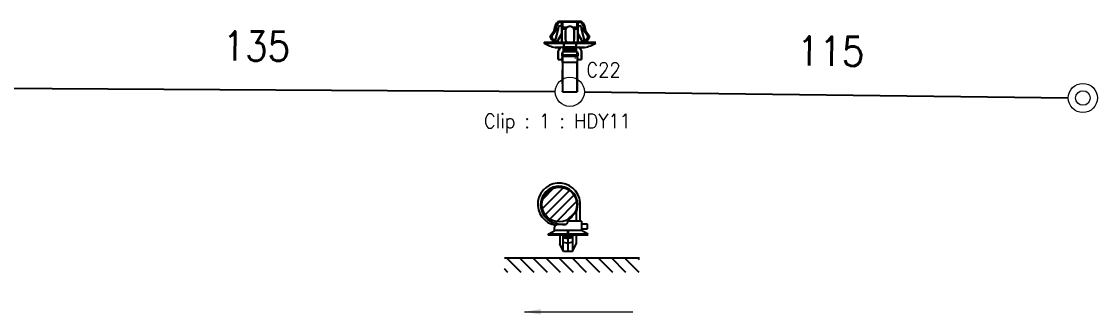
# Model space of a CAD drawing. Header units: inches. Extents: x 47316 to 59086, y 3141 to 11743.
# Drawn here: x 51351 to 51535.3, y 4465.8 to 4515.9 of the extents above; entities that cross this region are included whole.
import ezdxf

# ---------------------------------------------------------------- set-up
doc = ezdxf.new("R2010")
doc.units = ezdxf.units.IN
doc.header["$MEASUREMENT"] = 0
doc.layers.add('_BLACK_HOLE', color=7, linetype='Continuous')
doc.styles.get("Standard").update_dxf_attribs({"font": ''})
doc.styles.get('Standard').set_extended_font_data('SimSun')
doc.linetypes.add('_VH_OTCON', pattern='A,0.0001,[7,VeSys.shx,S=0.1,R=0,X=0,Y=0],-0.4,[7,VeSys.shx,S=0.1,R=0,X=0,Y=0],-0.4,["X",Standard,S=1,R=0,X=-0.5,Y=-0.5],-0.0001,[7,VeSys.shx,S=0.1,R=0,X=0,Y=0],-0.4', length=1.2002)

msp = doc.modelspace()

# ---------------------------------------------------------------- linework, layer by layer
at = {"layer": '_BLACK_HOLE', "ltscale": 0.05076}
for p, q in [((51442.26, 4514.38), (51442.41, 4515.23)), ((51447.46, 4515.23), (51447.61, 4514.38))]:
    msp.add_line(p, q, dxfattribs=at)
at = {"layer": '_BLACK_HOLE', "ltscale": 0.050769}
msp.add_line((51442.51, 4515.23), (51442.36, 4514.38), dxfattribs=at)
at = {"layer": '_BLACK_HOLE', "ltscale": 0.050773}
for p, q in [((51442.51, 4515.23), (51442.37, 4514.38)), ((51447.5, 4514.38), (51447.35, 4515.23)), ((51447.35, 4515.23), (51447.5, 4514.38))]:
    msp.add_line(p, q, dxfattribs=at)
at = {"layer": '_BLACK_HOLE', "ltscale": 0.034946}
for p, q in [((51442.41, 4515.23), (51442.71, 4515.73)), ((51447.16, 4515.73), (51447.46, 4515.23))]:
    msp.add_line(p, q, dxfattribs=at)
at = {"layer": '_BLACK_HOLE', "ltscale": 0.006219}
msp.add_line((51442.51, 4515.23), (51442.41, 4515.23), dxfattribs=at)
at = {"layer": '_BLACK_HOLE', "ltscale": 0.006223}
for p, q in [((51442.41, 4515.23), (51442.51, 4515.23)), ((51447.46, 4515.23), (51447.35, 4515.23)), ((51447.46, 4515.23), (51447.35, 4515.23))]:
    msp.add_line(p, q, dxfattribs=at)
at = {"layer": '_BLACK_HOLE', "ltscale": 0.051095}
for p, q in [((51442.48, 4514.34), (51442.63, 4515.18)), ((51442.63, 4515.18), (51442.48, 4514.34)), ((51447.39, 4514.34), (51447.24, 4515.18)), ((51447.24, 4515.18), (51447.39, 4514.34))]:
    msp.add_line(p, q, dxfattribs=at)
at = {"layer": '_BLACK_HOLE', "ltscale": 0.034163}
for p, q in [((51442.8, 4515.72), (51442.51, 4515.23)), ((51447.35, 4515.23), (51447.06, 4515.72))]:
    msp.add_line(p, q, dxfattribs=at)
at = {"layer": '_BLACK_HOLE', "ltscale": 0.034208}
for p, q in [((51442.8, 4515.72), (51442.51, 4515.23)), ((51447.06, 4515.72), (51447.35, 4515.23))]:
    msp.add_line(p, q, dxfattribs=at)
at = {"layer": '_BLACK_HOLE', "ltscale": 0.00266}
for p, q in [((51442.51, 4515.23), (51442.56, 4515.21)), ((51447.31, 4515.21), (51447.35, 4515.23))]:
    msp.add_line(p, q, dxfattribs=at)
at = {"layer": '_BLACK_HOLE', "ltscale": 0.002806}
for p, q in [((51442.56, 4515.21), (51442.51, 4515.23)), ((51447.35, 4515.23), (51447.31, 4515.21))]:
    msp.add_line(p, q, dxfattribs=at)
at = {"layer": '_BLACK_HOLE', "ltscale": 0.000128}
for p, q in [((51442.51, 4515.23), (51442.51, 4515.23)), ((51442.51, 4515.23), (51442.51, 4515.23)), ((51447.35, 4515.23), (51447.35, 4515.23))]:
    msp.add_line(p, q, dxfattribs=at)
at = {"layer": '_BLACK_HOLE', "ltscale": 0.004276}
for p, q in [((51442.56, 4515.21), (51442.63, 4515.18)), ((51442.63, 4515.18), (51442.56, 4515.21)), ((51447.31, 4515.21), (51447.24, 4515.18)), ((51447.24, 4515.18), (51447.31, 4515.21))]:
    msp.add_line(p, q, dxfattribs=at)
at = {"layer": '_BLACK_HOLE', "ltscale": 0.0329}
for p, q in [((51442.63, 4515.18), (51442.91, 4515.66)), ((51442.91, 4515.66), (51442.63, 4515.18)), ((51447.24, 4515.18), (51446.96, 4515.66)), ((51446.96, 4515.66), (51447.24, 4515.18))]:
    msp.add_line(p, q, dxfattribs=at)
at = {"layer": '_BLACK_HOLE', "ltscale": 0.00587}
msp.add_line((51442.71, 4515.73), (51442.8, 4515.72), dxfattribs=at)
at = {"layer": '_BLACK_HOLE', "ltscale": 0.005865}
for p, q in [((51442.8, 4515.72), (51442.71, 4515.73)), ((51447.16, 4515.73), (51447.06, 4515.72))]:
    msp.add_line(p, q, dxfattribs=at)
at = {"layer": '_BLACK_HOLE'}
for p, q in [((51442.8, 4515.72), (51442.88, 4515.81)), ((51442.8, 4515.72), (51442.86, 4515.8)), ((51442.86, 4515.8), (51442.93, 4515.86)), ((51442.88, 4515.81), (51442.97, 4515.88)), ((51442.93, 4515.86), (51443.03, 4515.91)), ((51442.97, 4515.88), (51443.08, 4515.93)), ((51443.03, 4515.91), (51443.19, 4515.94)), ((51443.08, 4515.93), (51443.19, 4515.94)), ((51444.42, 4514.9), (51444.57, 4515.01)), ((51444.57, 4515.01), (51444.66, 4515.05)), ((51445.21, 4515.05), (51445.29, 4515.01)), ((51445.29, 4515.01), (51445.44, 4514.9)), ((51446.67, 4515.94), (51446.79, 4515.93)), ((51446.67, 4515.94), (51446.79, 4515.93)), ((51446.79, 4515.93), (51446.9, 4515.88)), ((51446.79, 4515.93), (51446.9, 4515.88)), ((51446.9, 4515.88), (51446.99, 4515.81)), ((51446.9, 4515.88), (51446.97, 4515.83)), ((51446.97, 4515.83), (51447.06, 4515.72)), ((51446.99, 4515.81), (51447.06, 4515.72))]:
    msp.add_line(p, q, dxfattribs=at)
at = {"layer": '_BLACK_HOLE', "ltscale": 0.007092}
for p, q in [((51442.8, 4515.72), (51442.91, 4515.66)), ((51442.91, 4515.66), (51442.8, 4515.72)), ((51446.96, 4515.66), (51447.06, 4515.72)), ((51447.06, 4515.72), (51446.96, 4515.66))]:
    msp.add_line(p, q, dxfattribs=at)
at = {"layer": '_BLACK_HOLE', "ltscale": 0.014999}
for p, q in [((51442.95, 4514.93), (51442.95, 4514.68)), ((51442.95, 4514.93), (51442.95, 4514.68)), ((51442.95, 4514.68), (51442.95, 4514.93)), ((51446.91, 4514.93), (51446.91, 4514.68)), ((51446.91, 4514.68), (51446.91, 4514.93))]:
    msp.add_line(p, q, dxfattribs=at)
at = {"layer": '_BLACK_HOLE', "ltscale": 0.007248}
msp.add_line((51443.19, 4515.94), (51443.07, 4515.94), dxfattribs=at)
at = {"layer": '_BLACK_HOLE', "ltscale": 0.001605}
msp.add_line((51443.1, 4515.94), (51443.08, 4515.94), dxfattribs=at)
at = {"layer": '_BLACK_HOLE', "ltscale": 0.006183}
msp.add_line((51443.09, 4515.94), (51443.19, 4515.94), dxfattribs=at)
at = {"layer": '_BLACK_HOLE', "ltscale": 0.004422}
msp.add_line((51443.19, 4515.94), (51443.12, 4515.94), dxfattribs=at)
at = {"layer": '_BLACK_HOLE', "ltscale": 0.012915}
msp.add_line((51443.12, 4515.94), (51443.33, 4515.94), dxfattribs=at)
at = {"layer": '_BLACK_HOLE', "ltscale": 0.020941}
for p, q in [((51443.19, 4515.94), (51443.54, 4515.94)), ((51443.54, 4515.94), (51443.19, 4515.94)), ((51443.19, 4515.82), (51443.54, 4515.82)), ((51443.54, 4515.82), (51443.19, 4515.82)), ((51446.32, 4515.94), (51446.67, 4515.94)), ((51446.67, 4515.94), (51446.32, 4515.94)), ((51446.67, 4515.82), (51446.32, 4515.82)), ((51446.32, 4515.82), (51446.67, 4515.82))]:
    msp.add_line(p, q, dxfattribs=at)
at = {"layer": '_BLACK_HOLE', "ltscale": 0.0075}
for p, q in [((51443.19, 4515.94), (51443.19, 4515.82)), ((51443.19, 4515.94), (51443.19, 4515.82)), ((51446.32, 4515.94), (51446.32, 4515.82)), ((51446.67, 4515.82), (51446.67, 4515.94)), ((51446.67, 4515.82), (51446.67, 4515.94)), ((51440.51, 4512.24), (51440.51, 4512.36)), ((51440.51, 4512.36), (51440.51, 4512.24)), ((51443.88, 4512.36), (51443.88, 4512.24)), ((51443.88, 4512.24), (51443.88, 4512.36)), ((51445.99, 4512.24), (51445.99, 4512.36)), ((51445.99, 4512.36), (51445.99, 4512.24)), ((51444.09, 4509.88), (51444.09, 4510.01)), ((51444.09, 4510.01), (51444.09, 4509.88)), ((51444.51, 4510.01), (51444.51, 4509.88)), ((51444.51, 4509.88), (51444.51, 4510.01)), ((51445.35, 4509.88), (51445.35, 4510.01)), ((51445.35, 4510.01), (51445.35, 4509.88)), ((51445.77, 4510.01), (51445.77, 4509.88)), ((51445.77, 4509.88), (51445.77, 4510.01)), ((51445.77, 4509.71), (51445.9, 4509.71)), ((51445.9, 4509.71), (51445.77, 4509.71))]:
    msp.add_line(p, q, dxfattribs=at)
at = {"layer": '_BLACK_HOLE', "ltscale": 0.012512}
for p, q in [((51443.33, 4515.94), (51443.54, 4515.94)), ((51446.32, 4515.94), (51446.53, 4515.94))]:
    msp.add_line(p, q, dxfattribs=at)
at = {"layer": '_BLACK_HOLE', "ltscale": 0.082565}
for p, q in [((51443.54, 4514.55), (51443.54, 4515.94)), ((51443.54, 4515.94), (51443.54, 4514.55)), ((51446.32, 4515.94), (51446.32, 4514.55)), ((51446.32, 4514.55), (51446.32, 4515.94))]:
    msp.add_line(p, q, dxfattribs=at)
at = {"layer": '_BLACK_HOLE', "ltscale": 0.000995}
for p, q in [((51443.54, 4515.94), (51443.56, 4515.94)), ((51443.56, 4515.94), (51443.54, 4515.94)), ((51446.31, 4515.94), (51446.32, 4515.94)), ((51446.32, 4515.94), (51446.31, 4515.94))]:
    msp.add_line(p, q, dxfattribs=at)
at = {"layer": '_BLACK_HOLE', "ltscale": 0.163013}
msp.add_line((51446.31, 4515.94), (51443.56, 4515.94), dxfattribs=at)
at = {"layer": '_BLACK_HOLE', "ltscale": 0.000399}
msp.add_line((51443.57, 4515.94), (51443.56, 4515.94), dxfattribs=at)
at = {"layer": '_BLACK_HOLE', "ltscale": 0.163214}
msp.add_line((51443.56, 4515.94), (51446.31, 4515.94), dxfattribs=at)
at = {"layer": '_BLACK_HOLE', "ltscale": 0.15}
for p, q in [((51443.67, 4515.88), (51446.2, 4515.88)), ((51446.2, 4515.88), (51443.67, 4515.88)), ((51446.2, 4510.81), (51443.67, 4510.81)), ((51446.2, 4510.81), (51443.67, 4510.81)), ((51443.67, 4510.17), (51446.2, 4510.17)), ((51446.2, 4510.17), (51443.67, 4510.17)), ((51446.2, 4508.92), (51443.67, 4508.92)), ((51446.2, 4508.92), (51443.67, 4508.92)), ((51443.67, 4503.92), (51446.2, 4503.92))]:
    msp.add_line(p, q, dxfattribs=at)
at = {"layer": '_BLACK_HOLE', "ltscale": 0.057954}
for p, q in [((51443.67, 4515.88), (51443.67, 4514.9)), ((51443.67, 4514.9), (51443.67, 4515.88)), ((51446.2, 4514.9), (51446.2, 4515.88)), ((51446.2, 4515.88), (51446.2, 4514.9))]:
    msp.add_line(p, q, dxfattribs=at)
at = {"layer": '_BLACK_HOLE', "ltscale": 0.044711}
for p, q in [((51443.67, 4514.9), (51444.42, 4514.9)), ((51444.42, 4514.9), (51443.67, 4514.9)), ((51445.44, 4514.9), (51446.2, 4514.9)), ((51446.2, 4514.9), (51445.44, 4514.9))]:
    msp.add_line(p, q, dxfattribs=at)
at = {"layer": '_BLACK_HOLE', "ltscale": 0.000598}
msp.add_line((51444.42, 4514.9), (51444.42, 4514.9), dxfattribs=at)
at = {"layer": '_BLACK_HOLE', "ltscale": 0.000505}
msp.add_line((51445.44, 4514.9), (51445.45, 4514.9), dxfattribs=at)
at = {"layer": '_BLACK_HOLE', "ltscale": 0.001863}
msp.add_line((51445.47, 4514.88), (51445.44, 4514.9), dxfattribs=at)
at = {"layer": '_BLACK_HOLE', "ltscale": 0.052501}
msp.add_line((51446.32, 4515.82), (51446.32, 4514.93), dxfattribs=at)
at = {"layer": '_BLACK_HOLE', "ltscale": 0.005516}
msp.add_line((51446.32, 4514.93), (51446.32, 4514.84), dxfattribs=at)
at = {"layer": '_BLACK_HOLE', "ltscale": 0.008279}
msp.add_line((51446.32, 4514.84), (51446.32, 4514.7), dxfattribs=at)
at = {"layer": '_BLACK_HOLE', "ltscale": 0.015717}
msp.add_line((51446.8, 4515.94), (51446.53, 4515.94), dxfattribs=at)
at = {"layer": '_BLACK_HOLE', "ltscale": 0.015729}
msp.add_line((51446.53, 4515.94), (51446.8, 4515.94), dxfattribs=at)
at = {"layer": '_BLACK_HOLE', "ltscale": 0.005864}
msp.add_line((51447.16, 4515.73), (51447.06, 4515.72), dxfattribs=at)
at = {"layer": '_BLACK_HOLE', "ltscale": 0.075271}
for p, q in [((51441.52, 4513.35), (51442.26, 4514.38)), ((51442.36, 4514.38), (51441.63, 4513.35)), ((51448.24, 4513.35), (51447.5, 4514.38)), ((51447.5, 4514.38), (51448.24, 4513.35)), ((51447.61, 4514.38), (51448.34, 4513.35))]:
    msp.add_line(p, q, dxfattribs=at)
at = {"layer": '_BLACK_HOLE', "ltscale": 0.006177}
msp.add_line((51441.63, 4513.35), (51441.52, 4513.35), dxfattribs=at)
at = {"layer": '_BLACK_HOLE', "ltscale": 0.019025}
msp.add_line((51441.82, 4513.23), (51441.52, 4513.35), dxfattribs=at)
at = {"layer": '_BLACK_HOLE', "ltscale": 0.006165}
for p, q in [((51441.52, 4513.35), (51441.63, 4513.35)), ((51442.26, 4514.38), (51442.36, 4514.38)), ((51442.26, 4514.38), (51442.36, 4514.38))]:
    msp.add_line(p, q, dxfattribs=at)
at = {"layer": '_BLACK_HOLE', "ltscale": 0.075264}
msp.add_line((51442.36, 4514.38), (51441.63, 4513.35), dxfattribs=at)
at = {"layer": '_BLACK_HOLE', "ltscale": 0.020195}
for p, q in [((51441.69, 4512.91), (51441.82, 4513.23)), ((51441.83, 4512.91), (51441.96, 4513.23)), ((51441.96, 4513.23), (51441.83, 4512.91)), ((51448.03, 4512.91), (51447.91, 4513.23)), ((51447.91, 4513.23), (51448.03, 4512.91)), ((51448.05, 4513.23), (51448.17, 4512.91))]:
    msp.add_line(p, q, dxfattribs=at)
at = {"layer": '_BLACK_HOLE', "ltscale": 0.074459}
for p, q in [((51441.75, 4513.32), (51442.48, 4514.34)), ((51442.48, 4514.34), (51441.75, 4513.32)), ((51448.12, 4513.32), (51447.39, 4514.34)), ((51447.39, 4514.34), (51448.12, 4513.32))]:
    msp.add_line(p, q, dxfattribs=at)
at = {"layer": '_BLACK_HOLE', "ltscale": 0.013619}
for p, q in [((51441.96, 4513.23), (51441.75, 4513.32)), ((51441.75, 4513.32), (51441.96, 4513.23)), ((51447.91, 4513.23), (51448.12, 4513.32)), ((51448.12, 4513.32), (51447.91, 4513.23))]:
    msp.add_line(p, q, dxfattribs=at)
at = {"layer": '_BLACK_HOLE', "ltscale": 0.000327}
msp.add_line((51441.82, 4513.23), (51441.82, 4513.23), dxfattribs=at)
at = {"layer": '_BLACK_HOLE', "ltscale": 0.008441}
for p, q in [((51441.82, 4513.23), (51441.96, 4513.23)), ((51441.99, 4512.83), (51442.13, 4512.83)), ((51442.13, 4512.83), (51441.99, 4512.83))]:
    msp.add_line(p, q, dxfattribs=at)
at = {"layer": '_BLACK_HOLE', "ltscale": 0.008429}
for p, q in [((51441.96, 4513.23), (51441.82, 4513.23)), ((51448.03, 4512.91), (51448.17, 4512.91))]:
    msp.add_line(p, q, dxfattribs=at)
at = {"layer": '_BLACK_HOLE', "ltscale": 0.00033}
for p, q in [((51441.82, 4513.23), (51441.82, 4513.23)), ((51441.99, 4512.83), (51441.99, 4512.83)), ((51447.88, 4512.83), (51447.87, 4512.83))]:
    msp.add_line(p, q, dxfattribs=at)
at = {"layer": '_BLACK_HOLE', "ltscale": 0.001593}
msp.add_line((51441.85, 4513.23), (51441.82, 4513.23), dxfattribs=at)
at = {"layer": '_BLACK_HOLE', "ltscale": 0.003809}
msp.add_line((51441.82, 4513.23), (51441.89, 4513.23), dxfattribs=at)
at = {"layer": '_BLACK_HOLE', "ltscale": 0.004291}
msp.add_line((51441.89, 4513.23), (51441.96, 4513.23), dxfattribs=at)
at = {"layer": '_BLACK_HOLE', "ltscale": 0.002621}
for p, q in [((51442.41, 4514.37), (51442.37, 4514.38)), ((51442.37, 4514.38), (51442.41, 4514.37)), ((51447.5, 4514.38), (51447.46, 4514.37)), ((51447.46, 4514.37), (51447.5, 4514.38))]:
    msp.add_line(p, q, dxfattribs=at)
at = {"layer": '_BLACK_HOLE', "ltscale": 0.000205}
for p, q in [((51442.41, 4514.36), (51442.41, 4514.37)), ((51442.41, 4514.37), (51442.41, 4514.36)), ((51447.46, 4514.37), (51447.46, 4514.36)), ((51447.46, 4514.36), (51447.46, 4514.37))]:
    msp.add_line(p, q, dxfattribs=at)
at = {"layer": '_BLACK_HOLE', "ltscale": 0.004321}
for p, q in [((51442.48, 4514.34), (51442.41, 4514.36)), ((51442.41, 4514.36), (51442.48, 4514.34)), ((51447.46, 4514.36), (51447.39, 4514.34)), ((51447.39, 4514.34), (51447.46, 4514.36))]:
    msp.add_line(p, q, dxfattribs=at)
at = {"layer": '_BLACK_HOLE', "ltscale": 0.11383}
for p, q in [((51442.95, 4514.68), (51442.46, 4512.83)), ((51442.46, 4512.83), (51442.95, 4514.68)), ((51446.91, 4514.68), (51447.4, 4512.83)), ((51447.4, 4512.83), (51446.91, 4514.68))]:
    msp.add_line(p, q, dxfattribs=at)
at = {"layer": '_BLACK_HOLE', "ltscale": 0.026985}
for p, q in [((51443.04, 4512.98), (51442.81, 4512.59)), ((51447.05, 4512.59), (51446.83, 4512.98))]:
    msp.add_line(p, q, dxfattribs=at)
at = {"layer": '_BLACK_HOLE', "ltscale": 0.02701}
msp.add_line((51442.81, 4512.59), (51443.04, 4512.98), dxfattribs=at)
at = {"layer": '_BLACK_HOLE', "ltscale": 0.064963}
msp.add_line((51443.01, 4512.93), (51443.54, 4513.88), dxfattribs=at)
at = {"layer": '_BLACK_HOLE', "ltscale": 0.061156}
for p, q in [((51443.54, 4513.88), (51443.04, 4512.98)), ((51446.83, 4512.98), (51446.32, 4513.88))]:
    msp.add_line(p, q, dxfattribs=at)
at = {"layer": '_BLACK_HOLE', "ltscale": 0.061161}
msp.add_line((51443.04, 4512.98), (51443.54, 4513.88), dxfattribs=at)
at = {"layer": '_BLACK_HOLE', "ltscale": 0.039936}
for p, q in [((51443.54, 4514.55), (51443.54, 4513.88)), ((51443.54, 4513.88), (51443.54, 4514.55)), ((51446.32, 4513.88), (51446.32, 4514.55)), ((51446.32, 4514.55), (51446.32, 4513.88))]:
    msp.add_line(p, q, dxfattribs=at)
at = {"layer": '_BLACK_HOLE', "ltscale": 0.089999}
for p, q in [((51443.54, 4513.88), (51443.54, 4512.36)), ((51443.54, 4512.36), (51443.54, 4513.88)), ((51446.32, 4512.36), (51446.32, 4513.88)), ((51446.32, 4513.88), (51446.32, 4512.36))]:
    msp.add_line(p, q, dxfattribs=at)
at = {"layer": '_BLACK_HOLE', "ltscale": 0.002635}
for p, q in [((51443.57, 4514.69), (51443.58, 4514.73)), ((51446.29, 4514.73), (51446.3, 4514.69))]:
    msp.add_line(p, q, dxfattribs=at)
at = {"layer": '_BLACK_HOLE', "ltscale": 0.002634}
for p, q in [((51443.58, 4514.73), (51443.57, 4514.69)), ((51446.3, 4514.69), (51446.29, 4514.73))]:
    msp.add_line(p, q, dxfattribs=at)
at = {"layer": '_BLACK_HOLE', "ltscale": 0.041339}
for p, q in [((51444.26, 4514.69), (51443.57, 4514.69)), ((51443.57, 4514.69), (51444.26, 4514.69)), ((51446.3, 4514.69), (51445.6, 4514.69)), ((51445.6, 4514.69), (51446.3, 4514.69))]:
    msp.add_line(p, q, dxfattribs=at)
at = {"layer": '_BLACK_HOLE', "ltscale": 0.0875}
for p, q in [((51444.18, 4512.87), (51444.18, 4514.34)), ((51444.18, 4514.34), (51444.18, 4512.87)), ((51444.18, 4514.34), (51444.18, 4512.87)), ((51445.69, 4514.34), (51445.69, 4512.87)), ((51445.69, 4512.87), (51445.69, 4514.34)), ((51447.88, 4512.36), (51449.35, 4512.36))]:
    msp.add_line(p, q, dxfattribs=at)
at = {"layer": '_BLACK_HOLE', "ltscale": 0.048712}
msp.add_line((51446.32, 4514.7), (51446.32, 4513.88), dxfattribs=at)
at = {"layer": '_BLACK_HOLE', "ltscale": 0.065039}
msp.add_line((51446.32, 4513.88), (51446.86, 4512.93), dxfattribs=at)
at = {"layer": '_BLACK_HOLE', "ltscale": 0.06116}
msp.add_line((51446.32, 4513.88), (51446.83, 4512.98), dxfattribs=at)
at = {"layer": '_BLACK_HOLE', "ltscale": 0.040697}
msp.add_line((51446.32, 4513.72), (51446.32, 4513.04), dxfattribs=at)
at = {"layer": '_BLACK_HOLE', "ltscale": 0.040701}
msp.add_line((51446.32, 4513.04), (51446.32, 4513.72), dxfattribs=at)
at = {"layer": '_BLACK_HOLE', "ltscale": 0.02697}
msp.add_line((51446.83, 4512.98), (51447.05, 4512.59), dxfattribs=at)
at = {"layer": '_BLACK_HOLE', "ltscale": 0.006168}
for p, q in [((51447.5, 4514.38), (51447.61, 4514.38)), ((51447.61, 4514.38), (51447.5, 4514.38))]:
    msp.add_line(p, q, dxfattribs=at)
at = {"layer": '_BLACK_HOLE', "ltscale": 0.004715}
msp.add_line((51447.91, 4513.23), (51447.99, 4513.23), dxfattribs=at)
at = {"layer": '_BLACK_HOLE', "ltscale": 0.004687}
msp.add_line((51447.99, 4513.23), (51447.91, 4513.23), dxfattribs=at)
at = {"layer": '_BLACK_HOLE', "ltscale": 0.002856}
msp.add_line((51448.04, 4513.23), (51447.99, 4513.23), dxfattribs=at)
at = {"layer": '_BLACK_HOLE', "ltscale": 0.002869}
msp.add_line((51447.99, 4513.23), (51448.04, 4513.23), dxfattribs=at)
at = {"layer": '_BLACK_HOLE', "ltscale": 0.002832}
msp.add_line((51447.99, 4513.23), (51448.03, 4513.23), dxfattribs=at)
at = {"layer": '_BLACK_HOLE', "ltscale": 0.00282}
for p, q in [((51448.03, 4513.23), (51447.99, 4513.23)), ((51441.75, 4512.91), (51441.71, 4512.91))]:
    msp.add_line(p, q, dxfattribs=at)
at = {"layer": '_BLACK_HOLE', "ltscale": 0.0009}
msp.add_line((51448.03, 4513.23), (51448.05, 4513.23), dxfattribs=at)
at = {"layer": '_BLACK_HOLE', "ltscale": 0.000912}
for p, q in [((51448.05, 4513.23), (51448.03, 4513.23)), ((51441.71, 4512.91), (51441.69, 4512.91))]:
    msp.add_line(p, q, dxfattribs=at)
at = {"layer": '_BLACK_HOLE', "ltscale": 0.019}
msp.add_line((51448.34, 4513.35), (51448.05, 4513.23), dxfattribs=at)
at = {"layer": '_BLACK_HOLE', "ltscale": 0.005222}
msp.add_line((51448.33, 4513.35), (51448.24, 4513.35), dxfattribs=at)
at = {"layer": '_BLACK_HOLE', "ltscale": 0.005249}
msp.add_line((51448.33, 4513.35), (51448.24, 4513.35), dxfattribs=at)
at = {"layer": '_BLACK_HOLE', "ltscale": 0.000903}
msp.add_line((51448.34, 4513.35), (51448.33, 4513.35), dxfattribs=at)
at = {"layer": '_BLACK_HOLE', "ltscale": 0.000916}
msp.add_line((51448.34, 4513.35), (51448.33, 4513.35), dxfattribs=at)
at = {"layer": '_BLACK_HOLE', "ltscale": 4.3e-05}
msp.add_line((51448.34, 4513.35), (51448.34, 4513.35), dxfattribs=at)
at = {"layer": '_BLACK_HOLE', "ltscale": 4.9e-05}
msp.add_line((51448.34, 4513.35), (51448.34, 4513.35), dxfattribs=at)
at = {"layer": '_BLACK_HOLE', "ltscale": 0.087396}
for p, q in [((51440.51, 4512.36), (51441.98, 4512.36)), ((51440.51, 4512.36), (51441.98, 4512.36)), ((51449.35, 4512.36), (51447.88, 4512.36))]:
    msp.add_line(p, q, dxfattribs=at)
at = {"layer": '_BLACK_HOLE', "ltscale": 0.2}
for p, q in [((51443.88, 4512.36), (51440.51, 4512.36)), ((51443.88, 4512.36), (51440.51, 4512.36)), ((51440.51, 4512.24), (51443.88, 4512.24)), ((51443.88, 4512.24), (51440.51, 4512.24)), ((51445.99, 4512.36), (51449.35, 4512.36)), ((51449.35, 4512.36), (51445.99, 4512.36)), ((51445.99, 4512.24), (51449.35, 4512.24)), ((51445.99, 4512.24), (51449.35, 4512.24))]:
    msp.add_line(p, q, dxfattribs=at)
at = {"layer": '_BLACK_HOLE', "ltscale": 0.000925}
msp.add_line((51441.69, 4512.91), (51441.71, 4512.91), dxfattribs=at)
at = {"layer": '_BLACK_HOLE', "ltscale": 0.018174}
msp.add_line((51441.99, 4512.83), (51441.69, 4512.91), dxfattribs=at)
at = {"layer": '_BLACK_HOLE', "ltscale": 0.002823}
msp.add_line((51441.71, 4512.91), (51441.75, 4512.91), dxfattribs=at)
at = {"layer": '_BLACK_HOLE', "ltscale": 0.004681}
for p, q in [((51441.75, 4512.91), (51441.83, 4512.91)), ((51441.83, 4512.91), (51441.75, 4512.91))]:
    msp.add_line(p, q, dxfattribs=at)
at = {"layer": '_BLACK_HOLE', "ltscale": 0.018199}
for p, q in [((51442.13, 4512.83), (51441.83, 4512.91)), ((51441.83, 4512.91), (51442.13, 4512.83)), ((51447.74, 4512.83), (51448.03, 4512.91)), ((51448.03, 4512.91), (51447.74, 4512.83))]:
    msp.add_line(p, q, dxfattribs=at)
at = {"layer": '_BLACK_HOLE', "ltscale": 0.000286}
msp.add_line((51441.99, 4512.83), (51441.99, 4512.83), dxfattribs=at)
msp.add_line((51441.99, 4512.83), (51441.99, 4512.83), dxfattribs=at)
at = {"layer": '_BLACK_HOLE', "ltscale": 0.008432}
msp.add_line((51442.13, 4512.83), (51441.99, 4512.83), dxfattribs=at)
at = {"layer": '_BLACK_HOLE', "ltscale": 0.027499}
for p, q in [((51441.99, 4512.83), (51441.99, 4512.36)), ((51441.99, 4512.36), (51441.99, 4512.83)), ((51447.88, 4512.83), (51447.88, 4512.36)), ((51447.88, 4512.36), (51447.88, 4512.83))]:
    msp.add_line(p, q, dxfattribs=at)
at = {"layer": '_BLACK_HOLE', "ltscale": 0.002209}
msp.add_line((51442.03, 4512.83), (51441.99, 4512.83), dxfattribs=at)
at = {"layer": '_BLACK_HOLE', "ltscale": 0.000342}
for p, q in [((51441.99, 4512.83), (51441.99, 4512.83)), ((51447.87, 4512.83), (51447.88, 4512.83))]:
    msp.add_line(p, q, dxfattribs=at)
at = {"layer": '_BLACK_HOLE', "ltscale": 0.003674}
for p, q in [((51441.99, 4512.83), (51442.05, 4512.83)), ((51447.81, 4512.83), (51447.87, 4512.83))]:
    msp.add_line(p, q, dxfattribs=at)
at = {"layer": '_BLACK_HOLE', "ltscale": 0.00434}
msp.add_line((51442.05, 4512.83), (51442.13, 4512.83), dxfattribs=at)
at = {"layer": '_BLACK_HOLE', "ltscale": 0.019785}
for p, q in [((51442.46, 4512.83), (51442.13, 4512.83)), ((51442.13, 4512.83), (51442.46, 4512.83)), ((51447.4, 4512.83), (51447.74, 4512.83)), ((51447.74, 4512.83), (51447.4, 4512.83))]:
    msp.add_line(p, q, dxfattribs=at)
at = {"layer": '_BLACK_HOLE', "ltscale": 0.028456}
for p, q in [((51442.46, 4512.83), (51442.34, 4512.36)), ((51442.34, 4512.36), (51442.46, 4512.83)), ((51447.4, 4512.83), (51447.53, 4512.36)), ((51447.53, 4512.36), (51447.4, 4512.83))]:
    msp.add_line(p, q, dxfattribs=at)
at = {"layer": '_BLACK_HOLE', "ltscale": 0.020602}
for p, q in [((51442.34, 4512.36), (51442.69, 4512.36)), ((51442.34, 4512.36), (51442.69, 4512.36)), ((51447.53, 4512.36), (51447.18, 4512.36))]:
    msp.add_line(p, q, dxfattribs=at)
at = {"layer": '_BLACK_HOLE', "ltscale": 0.047501}
for p, q in [((51443.21, 4511.52), (51442.41, 4511.52)), ((51442.41, 4511.52), (51443.21, 4511.52)), ((51447.46, 4511.52), (51446.66, 4511.52)), ((51446.66, 4511.52), (51447.46, 4511.52))]:
    msp.add_line(p, q, dxfattribs=at)
at = {"layer": '_BLACK_HOLE', "ltscale": 0.015242}
for p, q in [((51442.81, 4512.59), (51442.69, 4512.36)), ((51447.18, 4512.36), (51447.05, 4512.59))]:
    msp.add_line(p, q, dxfattribs=at)
at = {"layer": '_BLACK_HOLE', "ltscale": 0.015215}
msp.add_line((51442.69, 4512.36), (51442.81, 4512.59), dxfattribs=at)
at = {"layer": '_BLACK_HOLE', "ltscale": 0.017476}
for p, q in [((51443.21, 4511.29), (51443.21, 4511.58)), ((51446.66, 4511.29), (51446.66, 4511.58))]:
    msp.add_line(p, q, dxfattribs=at)
at = {"layer": '_BLACK_HOLE', "ltscale": 0.00369}
for p, q in [((51443.21, 4511.52), (51443.21, 4511.58)), ((51446.66, 4511.58), (51446.66, 4511.52))]:
    msp.add_line(p, q, dxfattribs=at)
at = {"layer": '_BLACK_HOLE', "ltscale": 0.017471}
for p, q in [((51443.21, 4511.58), (51443.21, 4511.29)), ((51446.66, 4511.58), (51446.66, 4511.29))]:
    msp.add_line(p, q, dxfattribs=at)
at = {"layer": '_BLACK_HOLE', "ltscale": 0.040002}
for p, q in [((51443.84, 4511.48), (51443.84, 4510.81)), ((51443.84, 4511.48), (51443.84, 4510.81)), ((51443.84, 4510.81), (51443.84, 4511.48)), ((51446.03, 4510.81), (51446.03, 4511.48)), ((51446.03, 4511.48), (51446.03, 4510.81))]:
    msp.add_line(p, q, dxfattribs=at)
at = {"layer": '_BLACK_HOLE', "ltscale": 0.129999}
for p, q in [((51446.03, 4511.48), (51443.84, 4511.48)), ((51443.84, 4511.48), (51446.03, 4511.48))]:
    msp.add_line(p, q, dxfattribs=at)
at = {"layer": '_BLACK_HOLE', "ltscale": 0.125}
for p, q in [((51443.88, 4512.36), (51445.99, 4512.36)), ((51445.99, 4512.36), (51443.88, 4512.36)), ((51443.88, 4512.24), (51445.99, 4512.24)), ((51445.99, 4512.24), (51443.88, 4512.24)), ((51443.88, 4511.55), (51445.99, 4511.55)), ((51445.99, 4511.55), (51443.88, 4511.55))]:
    msp.add_line(p, q, dxfattribs=at)
at = {"layer": '_BLACK_HOLE', "ltscale": 0.02751}
msp.add_line((51443.88, 4512.24), (51443.88, 4511.77), dxfattribs=at)
msp.add_line((51443.88, 4512.24), (51443.88, 4511.77), dxfattribs=at)
at = {"layer": '_BLACK_HOLE', "ltscale": 0.040569}
for p, q in [((51443.88, 4512.24), (51443.88, 4511.55)), ((51445.99, 4511.55), (51445.99, 4512.24))]:
    msp.add_line(p, q, dxfattribs=at)
at = {"layer": '_BLACK_HOLE', "ltscale": 0.040567}
for p, q in [((51443.88, 4511.55), (51443.88, 4512.24)), ((51445.99, 4511.55), (51445.99, 4512.24))]:
    msp.add_line(p, q, dxfattribs=at)
at = {"layer": '_BLACK_HOLE', "ltscale": 0.013841}
for p, q in [((51444.13, 4511.25), (51444.13, 4511.48)), ((51445.73, 4511.48), (51445.73, 4511.25))]:
    msp.add_line(p, q, dxfattribs=at)
at = {"layer": '_BLACK_HOLE', "ltscale": 0.001447}
msp.add_line((51444.13, 4511.45), (51444.13, 4511.48), dxfattribs=at)
at = {"layer": '_BLACK_HOLE', "ltscale": 0.012407}
for p, q in [((51444.13, 4511.45), (51444.13, 4511.25)), ((51445.73, 4511.45), (51445.73, 4511.25))]:
    msp.add_line(p, q, dxfattribs=at)
at = {"layer": '_BLACK_HOLE', "ltscale": 0.095001}
for p, q in [((51444.13, 4511.45), (51445.73, 4511.45)), ((51444.13, 4511.25), (51445.73, 4511.25)), ((51445.73, 4511.25), (51444.13, 4511.25)), ((51445.73, 4510.95), (51444.13, 4510.95)), ((51444.13, 4510.95), (51445.73, 4510.95)), ((51445.73, 4510.82), (51444.13, 4510.82)), ((51444.13, 4510.82), (51445.73, 4510.82))]:
    msp.add_line(p, q, dxfattribs=at)
at = {"layer": '_BLACK_HOLE', "ltscale": 0.017839}
for p, q in [((51444.13, 4511.25), (51444.13, 4510.95)), ((51444.13, 4510.95), (51444.13, 4511.25)), ((51445.73, 4511.25), (51445.73, 4510.95)), ((51445.73, 4510.95), (51445.73, 4511.25))]:
    msp.add_line(p, q, dxfattribs=at)
at = {"layer": '_BLACK_HOLE', "ltscale": 0.014789}
msp.add_line((51445.73, 4511.23), (51445.73, 4511.48), dxfattribs=at)
at = {"layer": '_BLACK_HOLE', "ltscale": 0.023952}
msp.add_line((51445.73, 4511.21), (51445.73, 4510.81), dxfattribs=at)
at = {"layer": '_BLACK_HOLE', "ltscale": 0.035001}
for p, q in [((51445.99, 4512.36), (51445.99, 4511.77)), ((51445.99, 4512.36), (51445.99, 4511.77)), ((51443.59, 4510.6), (51443.59, 4510.01)), ((51443.59, 4510.6), (51443.59, 4510.01)), ((51443.59, 4510.01), (51443.59, 4510.6)), ((51446.28, 4510.01), (51446.28, 4510.6)), ((51446.28, 4510.6), (51446.28, 4510.01))]:
    msp.add_line(p, q, dxfattribs=at)
at = {"layer": '_BLACK_HOLE', "ltscale": 0.013786}
msp.add_line((51446.66, 4511.52), (51446.66, 4511.29), dxfattribs=at)
at = {"layer": '_BLACK_HOLE', "ltscale": 0.015289}
msp.add_line((51447.05, 4512.59), (51447.18, 4512.36), dxfattribs=at)
at = {"layer": '_BLACK_HOLE', "ltscale": 0.020749}
msp.add_line((51447.18, 4512.36), (51447.53, 4512.36), dxfattribs=at)
at = {"layer": '_BLACK_HOLE', "ltscale": 0.006299}
msp.add_line((51447.74, 4512.83), (51447.84, 4512.83), dxfattribs=at)
at = {"layer": '_BLACK_HOLE', "ltscale": 0.006305}
msp.add_line((51447.84, 4512.83), (51447.74, 4512.83), dxfattribs=at)
at = {"layer": '_BLACK_HOLE', "ltscale": 0.00329}
msp.add_line((51447.76, 4512.83), (51447.81, 4512.83), dxfattribs=at)
at = {"layer": '_BLACK_HOLE', "ltscale": 0.006641}
msp.add_line((51447.88, 4512.83), (51447.77, 4512.83), dxfattribs=at)
at = {"layer": '_BLACK_HOLE', "ltscale": 0.001825}
msp.add_line((51447.87, 4512.83), (51447.84, 4512.83), dxfattribs=at)
at = {"layer": '_BLACK_HOLE', "ltscale": 0.002142}
msp.add_line((51447.84, 4512.83), (51447.88, 4512.83), dxfattribs=at)
at = {"layer": '_BLACK_HOLE', "ltscale": 0.002136}
msp.add_line((51447.88, 4512.83), (51447.84, 4512.83), dxfattribs=at)
at = {"layer": '_BLACK_HOLE', "ltscale": 0.018183}
msp.add_line((51448.17, 4512.91), (51447.88, 4512.83), dxfattribs=at)
at = {"layer": '_BLACK_HOLE', "ltscale": 0.008438}
msp.add_line((51448.17, 4512.91), (51448.03, 4512.91), dxfattribs=at)
at = {"layer": '_BLACK_HOLE', "ltscale": 0.002185}
msp.add_line((51448.1, 4512.91), (51448.14, 4512.91), dxfattribs=at)
at = {"layer": '_BLACK_HOLE', "ltscale": 0.064999}
for p, q in [((51442.95, 4509.84), (51442.95, 4510.93)), ((51442.95, 4510.93), (51442.95, 4509.84)), ((51446.91, 4509.84), (51446.91, 4510.93)), ((51446.91, 4509.84), (51446.91, 4510.93))]:
    msp.add_line(p, q, dxfattribs=at)
at = {"layer": '_BLACK_HOLE', "ltscale": 0.022501}
for p, q in [((51442.95, 4509.46), (51442.95, 4509.84)), ((51442.95, 4509.84), (51442.95, 4509.46)), ((51446.91, 4509.46), (51446.91, 4509.84)), ((51446.91, 4509.46), (51446.91, 4509.84))]:
    msp.add_line(p, q, dxfattribs=at)
at = {"layer": '_BLACK_HOLE', "ltscale": 0.039999}
for p, q in [((51442.95, 4509.46), (51443.63, 4509.46)), ((51442.95, 4509.46), (51443.63, 4509.46)), ((51446.24, 4509.46), (51446.91, 4509.46)), ((51446.24, 4509.46), (51446.91, 4509.46))]:
    msp.add_line(p, q, dxfattribs=at)
at = {"layer": '_BLACK_HOLE', "ltscale": 0.004999}
for p, q in [((51443.67, 4510.6), (51443.59, 4510.6)), ((51443.59, 4510.6), (51443.67, 4510.6)), ((51446.28, 4510.6), (51446.2, 4510.6)), ((51446.2, 4510.6), (51446.28, 4510.6))]:
    msp.add_line(p, q, dxfattribs=at)
at = {"layer": '_BLACK_HOLE', "ltscale": 0.002499}
for p, q in [((51443.59, 4510.01), (51443.63, 4510.01)), ((51443.63, 4510.01), (51443.59, 4510.01)), ((51443.63, 4510.01), (51443.59, 4510.01)), ((51443.67, 4510.55), (51443.63, 4510.55)), ((51443.63, 4510.55), (51443.67, 4510.55)), ((51443.67, 4510.55), (51443.63, 4510.55)), ((51443.67, 4509.75), (51443.63, 4509.75)), ((51443.63, 4509.75), (51443.67, 4509.75)), ((51443.63, 4509.46), (51443.67, 4509.46)), ((51446.24, 4510.55), (51446.2, 4510.55)), ((51446.2, 4510.55), (51446.24, 4510.55)), ((51446.24, 4510.55), (51446.2, 4510.55)), ((51446.24, 4509.75), (51446.2, 4509.75)), ((51446.2, 4509.75), (51446.24, 4509.75)), ((51446.2, 4509.46), (51446.24, 4509.46)), ((51446.28, 4510.01), (51446.24, 4510.01)), ((51446.28, 4510.01), (51446.24, 4510.01))]:
    msp.add_line(p, q, dxfattribs=at)
at = {"layer": '_BLACK_HOLE', "ltscale": 0.032501}
for p, q in [((51443.63, 4510.01), (51443.63, 4510.55)), ((51443.63, 4510.55), (51443.63, 4510.01)), ((51446.24, 4510.01), (51446.24, 4510.55)), ((51446.24, 4510.01), (51446.24, 4510.55))]:
    msp.add_line(p, q, dxfattribs=at)
at = {"layer": '_BLACK_HOLE', "ltscale": 0.154999}
for p, q in [((51446.24, 4510.01), (51443.63, 4510.01)), ((51443.63, 4510.01), (51446.24, 4510.01))]:
    msp.add_line(p, q, dxfattribs=at)
at = {"layer": '_BLACK_HOLE', "ltscale": 0.0175}
for p, q in [((51443.63, 4509.46), (51443.63, 4509.75)), ((51443.63, 4509.75), (51443.63, 4509.46)), ((51446.24, 4509.46), (51446.24, 4509.75)), ((51446.24, 4509.46), (51446.24, 4509.75)), ((51446.24, 4509.75), (51446.24, 4509.46))]:
    msp.add_line(p, q, dxfattribs=at)
at = {"layer": '_BLACK_HOLE', "ltscale": 2.6e-05}
for p, q in [((51443.63, 4509.46), (51443.63, 4509.46)), ((51446.24, 4509.46), (51446.24, 4509.46))]:
    msp.add_line(p, q, dxfattribs=at)
at = {"layer": '_BLACK_HOLE', "ltscale": 0.0375}
for p, q in [((51443.67, 4510.81), (51443.67, 4510.17)), ((51443.67, 4510.81), (51443.67, 4510.17)), ((51446.2, 4510.17), (51446.2, 4510.81)), ((51446.2, 4510.81), (51446.2, 4510.17))]:
    msp.add_line(p, q, dxfattribs=at)
at = {"layer": '_BLACK_HOLE', "ltscale": 0.0644}
for p, q in [((51443.67, 4508.92), (51443.67, 4510)), ((51443.67, 4510), (51443.67, 4508.92)), ((51446.2, 4510), (51446.2, 4508.92)), ((51446.2, 4510), (51446.2, 4508.92))]:
    msp.add_line(p, q, dxfattribs=at)
at = {"layer": '_BLACK_HOLE', "ltscale": 0.017502}
for p, q in [((51443.84, 4510.81), (51444.13, 4510.81)), ((51445.73, 4510.81), (51446.03, 4510.81))]:
    msp.add_line(p, q, dxfattribs=at)
at = {"layer": '_BLACK_HOLE', "ltscale": 0.000368}
msp.add_line((51444.09, 4510), (51444.09, 4510.01), dxfattribs=at)
at = {"layer": '_BLACK_HOLE', "ltscale": 0.025}
for p, q in [((51444.09, 4510), (51444.51, 4510)), ((51444.09, 4510), (51444.51, 4510)), ((51445.35, 4510.01), (51445.77, 4510.01)), ((51445.35, 4510), (51445.77, 4510)), ((51445.35, 4510), (51445.77, 4510)), ((51446.91, 4509.88), (51446.91, 4509.46))]:
    msp.add_line(p, q, dxfattribs=at)
at = {"layer": '_BLACK_HOLE', "ltscale": 0.023056}
msp.add_line((51444.12, 4510.01), (51444.51, 4510.01), dxfattribs=at)
at = {"layer": '_BLACK_HOLE', "ltscale": 0.007443}
for p, q in [((51444.13, 4510.95), (51444.13, 4510.82)), ((51444.13, 4510.82), (51444.13, 4510.95)), ((51445.73, 4510.95), (51445.73, 4510.82)), ((51445.73, 4510.82), (51445.73, 4510.95))]:
    msp.add_line(p, q, dxfattribs=at)
at = {"layer": '_BLACK_HOLE', "ltscale": 0.00087}
for p, q in [((51444.13, 4510.82), (51444.13, 4510.81)), ((51444.13, 4510.81), (51444.13, 4510.82)), ((51445.73, 4510.82), (51445.73, 4510.81)), ((51445.73, 4510.81), (51445.73, 4510.82))]:
    msp.add_line(p, q, dxfattribs=at)
at = {"layer": '_BLACK_HOLE', "ltscale": 0.000322}
msp.add_line((51445.35, 4510.01), (51445.35, 4510), dxfattribs=at)
at = {"layer": '_BLACK_HOLE', "ltscale": 0.002502}
msp.add_line((51446.2, 4510.6), (51446.2, 4510.55), dxfattribs=at)
at = {"layer": '_BLACK_HOLE', "ltscale": 0.098454}
msp.add_line((51446.2, 4509.46), (51446.2, 4507.8), dxfattribs=at)
at = {"layer": '_BLACK_HOLE', "ltscale": 0.108633}
msp.add_line((51446.2, 4509.46), (51446.2, 4507.63), dxfattribs=at)
at = {"layer": '_BLACK_HOLE', "ltscale": 0.057913}
msp.add_line((51446.2, 4509.46), (51446.2, 4508.48), dxfattribs=at)
at = {"layer": '_BLACK_HOLE', "ltscale": 0.010562}
msp.add_line((51446.24, 4510.55), (51446.24, 4510.38), dxfattribs=at)
at = {"layer": '_BLACK_HOLE', "ltscale": 0.021939}
msp.add_line((51446.24, 4510.01), (51446.24, 4510.38), dxfattribs=at)
at = {"layer": '_BLACK_HOLE', "ltscale": 0.000629}
msp.add_line((51446.27, 4510.01), (51446.28, 4510.01), dxfattribs=at)
at = {"layer": '_BLACK_HOLE', "ltscale": 0.0625}
msp.add_line((51446.91, 4510.93), (51446.91, 4509.88), dxfattribs=at)
at = {"layer": '_BLACK_HOLE', "ltscale": 0.378893}
msp.add_line((51443.67, 4508.92), (51443.67, 4503.92), dxfattribs=at)
at = {"layer": '_BLACK_HOLE', "ltscale": 0.37888}
msp.add_line((51443.67, 4508.92), (51443.67, 4503.92), dxfattribs=at)
at = {"layer": '_BLACK_HOLE', "ltscale": 0.142593}
msp.add_line((51443.67, 4507.68), (51443.67, 4505.27), dxfattribs=at)
at = {"layer": '_BLACK_HOLE', "ltscale": 0.142589}
msp.add_line((51443.67, 4505.27), (51443.67, 4507.68), dxfattribs=at)
at = {"layer": '_BLACK_HOLE', "ltscale": 0.378897}
msp.add_line((51446.2, 4503.92), (51446.2, 4508.92), dxfattribs=at)
at = {"layer": '_BLACK_HOLE', "ltscale": 0.378905}
msp.add_line((51446.2, 4508.92), (51446.2, 4503.92), dxfattribs=at)
at = {"layer": '_BLACK_HOLE', "ltscale": 0.076392}
msp.add_line((51446.2, 4508.92), (51446.2, 4507.63), dxfattribs=at)
at = {"layer": '_BLACK_HOLE', "ltscale": 0.315749}
msp.add_line((51446.2, 4503.92), (51446.2, 4508.48), dxfattribs=at)
at = {"layer": '_BLACK_HOLE', "ltscale": 0.315758}
msp.add_line((51446.2, 4503.92), (51446.2, 4508.48), dxfattribs=at)
at = {"layer": '_BLACK_HOLE', "ltscale": 0.026669}
for p, q in [((51446.2, 4507.35), (51446.2, 4507.8)), ((51446.2, 4507.18), (51446.2, 4507.63)), ((51446.2, 4507.63), (51446.2, 4507.18))]:
    msp.add_line(p, q, dxfattribs=at)
at = {"layer": '_BLACK_HOLE', "ltscale": 0.215019}
msp.add_line((51446.2, 4507.35), (51446.2, 4503.92), dxfattribs=at)
at = {"layer": '_BLACK_HOLE', "ltscale": 0.179182}
msp.add_line((51446.2, 4507.18), (51446.2, 4504.16), dxfattribs=at)
at = {"layer": '_BLACK_HOLE', "linetype": '_VH_OTCON', "lineweight": -3, "ltscale": 5}
for p, q in [((51442.43, 4503.93), (51338.67, 4504.54)), ((51447.43, 4503.89), (51530.29, 4502.89))]:
    msp.add_line(p, q, dxfattribs=at)
at = {"layer": '_BLACK_HOLE', "ltscale": 0.0272}
msp.add_line((51443.67, 4504.03), (51443.67, 4503.92), dxfattribs=at)
at = {"layer": '_BLACK_HOLE', "ltscale": 0.027199}
msp.add_line((51443.67, 4503.92), (51443.67, 4504.03), dxfattribs=at)
at = {"layer": '_BLACK_HOLE', "color": 0, "lineweight": -3, "ltscale": 10}
for p, q in [((51440.23, 4483.93), (51443.82, 4487.52)), ((51440.29, 4485.54), (51442.21, 4487.46)), ((51440.71, 4482.87), (51444.88, 4487.04)), ((51441.51, 4482.12), (51445.63, 4486.24)), ((51442.62, 4481.68), (51446.07, 4485.13)), ((51444.42, 4481.93), (51445.82, 4483.33))]:
    msp.add_line(p, q, dxfattribs=at)
at = {"layer": '_BLACK_HOLE', "color": 0, "lineweight": -3}
for p, q in [((51446.69, 4481.8), (51446.69, 4484.3)), ((51446.92, 4481.8), (51444.59, 4481.8)), ((51446, 4483.24), (51446, 4481.8)), ((51446.92, 4481.8), (51446.92, 4480.25)), ((51441.19, 4479.54), (51442.45, 4480.25)), ((51442.26, 4480.68), (51442.26, 4480.25)), ((51442.26, 4480.25), (51446.92, 4480.25)), ((51444.12, 4481.18), (51442.91, 4481.18)), ((51444.53, 4480.25), (51444.53, 4479.41)), ((51444.72, 4479.41), (51444.72, 4480.25)), ((51448.05, 4479.54), (51446.8, 4480.25)), ((51447.92, 4481.26), (51446.92, 4481.26)), ((51446.92, 4481.26), (51446.92, 4480.48)), ((51446.92, 4480.48), (51447.92, 4480.48)), ((51447.92, 4480.48), (51447.92, 4481.26)), ((51448.05, 4479.54), (51441.19, 4479.54)), ((51441.19, 4479.54), (51441.19, 4479.41)), ((51448.05, 4479.41), (51441.19, 4479.41)), ((51443.21, 4479.42), (51443.21, 4477.88)), ((51443.79, 4476.73), (51443.79, 4479.41)), ((51443.79, 4479.29), (51445.46, 4479.29)), ((51444.62, 4478.97), (51443.79, 4479.1)), ((51443.79, 4478.91), (51444.62, 4478.84)), ((51443.79, 4478.2), (51444.62, 4478.01)), ((51445.46, 4479.1), (51444.62, 4478.97)), ((51444.62, 4476.6), (51444.62, 4478.97)), ((51445.46, 4478.91), (51444.62, 4478.84)), ((51445.46, 4478.2), (51444.62, 4478.01)), ((51445.46, 4476.73), (51445.46, 4479.41)), ((51446.03, 4479.42), (51446.03, 4477.88)), ((51443.85, 4476.6), (51443.21, 4477.88)), ((51445.39, 4476.6), (51443.85, 4476.6)), ((51445.39, 4476.6), (51446.03, 4477.88)), ((51433.71, 4475.52, 0), (51456.87, 4475.52, 0)), ((51436.58, 4473.02), (51434.08, 4475.52)), ((51438.82, 4473.02), (51436.33, 4475.52)), ((51441.07, 4473.02), (51438.57, 4475.52)), ((51443.31, 4473.02), (51440.82, 4475.52)), ((51445.56, 4473.02), (51443.06, 4475.52)), ((51447.8, 4473.02), (51445.31, 4475.52)), ((51450.05, 4473.02), (51447.55, 4475.52)), ((51452.29, 4473.02), (51449.8, 4475.52)), ((51454.54, 4473.02), (51452.04, 4475.52)), ((51456.78, 4473.02), (51454.29, 4475.52)), ((51456.87, 4475.18), (51456.53, 4475.52)), ((51434.33, 4473.02), (51433.71, 4473.65))]:
    msp.add_line(p, q, dxfattribs=at)
at = {"layer": '_BLACK_HOLE', "color": 0, "lineweight": 0}
msp.add_line((51437.18, 4466.27), (51455.71, 4466.27), dxfattribs=at)
at = {"layer": '_BLACK_HOLE', "linetype": 'Continuous', "lineweight": 15}
for centre, radius in [((51444.93, 4503.92), 2.5), ((51532.79, 4502.86), 2.5), ((51532.79, 4502.86), 1.25)]:
    msp.add_circle(centre, radius, dxfattribs=at)
at = {"layer": '_BLACK_HOLE', "color": 0, "lineweight": -3, "ltscale": 10}
msp.add_circle((51443.13, 4484.62), 2.98, dxfattribs=at)
at = {"layer": '_BLACK_HOLE'}
for centre, radius, start, end in [((51443.07, 4515.51), 0.43, 90.6574, 148.8475), ((51443.16, 4515.51), 0.294, 133.0347, 149.4711), ((51443.28, 4515.42), 0.443, 136.2971, 147.0928), ((51443.25, 4514.93), 0.295, 0.0079, 179.9921), ((51443.25, 4514.93), 0.295, 0.0245, 179.9755), ((51443.17, 4515.5), 0.315, 117.6521, 133.0236), ((51443.16, 4515.52), 0.292, 116.8107, 133.3936), ((51443.19, 4515.48), 0.338, 103.3041, 117.6201), ((51443.18, 4515.49), 0.321, 103.2388, 118.1605), ((51443.19, 4515.46), 0.36, 89.877, 103.354), ((51443.21, 4515.29), 0.53, 91.791, 100.9305), ((51443.56, 4515.88), 0.0611, 67.7787, 87.3333), ((51443.56, 4515.88), 0.0615, 67.7277, 87.123), ((51443.52, 4515.78), 0.172, 59.2021, 68.8182), ((51443.52, 4515.78), 0.172, 59.3169, 68.9701), ((51443.39, 4515.56), 0.423, 48.2977, 58.9488), ((51443.38, 4515.55), 0.436, 48.4937, 58.8197), ((51444.8, 4514.18), 1.34, 147.5519, 152.4578), ((51444.82, 4514.17), 1.36, 147.6021, 152.5141), ((51444.91, 4514.36), 0.73, 132.1985, 142.9728), ((51444.93, 4514.34), 0.759, 132.3338, 142.703), ((51444.94, 4514.33), 0.767, 111.0985, 131.9992), ((51444.93, 4514.34), 0.759, 105.003, 114.1628), ((51444.93, 4514.34), 0.758, 106.5108, 113.4668), ((51444.93, 4514.33), 0.769, 90.066, 110.9012), ((51444.94, 4514.34), 0.758, 90.212, 111.3542), ((51444.93, 4514.33), 0.769, 69.1009, 89.9344), ((51444.93, 4514.34), 0.758, 68.6458, 89.788), ((51444.93, 4514.34), 0.759, 60.0689, 73.5652), ((51444.93, 4514.33), 0.767, 47.9955, 68.9005), ((51444.95, 4514.36), 0.73, 37.0272, 47.8015), ((51444.93, 4514.34), 0.759, 37.297, 47.6662), ((51446.48, 4515.56), 0.422, 121.0217, 131.6949), ((51446.48, 4515.55), 0.435, 121.1911, 131.5329), ((51445.05, 4514.17), 1.36, 27.4856, 32.3982), ((51445.07, 4514.18), 1.34, 27.542, 32.4484), ((51446.35, 4515.78), 0.172, 111.1833, 120.7947), ((51446.35, 4515.78), 0.172, 111.0314, 120.6778), ((51446.31, 4515.88), 0.0611, 92.667, 112.2233), ((51446.31, 4515.88), 0.0617, 93.4236, 114.5804), ((51446.31, 4515.88), 0.0623, 93.684, 114.5891), ((51446.31, 4515.88), 0.0615, 92.8797, 112.2757), ((51446.62, 4514.93), 0.295, 0.0079, 179.9921), ((51446.62, 4514.93), 0.295, 0.0245, 179.9755), ((51446.66, 4515.29), 0.529, 79.1161, 88.2318), ((51446.68, 4515.46), 0.36, 76.6879, 90.119), ((51446.69, 4515.49), 0.32, 61.8404, 76.7535), ((51446.68, 4515.48), 0.338, 62.4141, 76.7359), ((51446.79, 4515.51), 0.43, 31.1509, 89.3427), ((51446.71, 4515.51), 0.293, 46.6533, 63.1845), ((51446.69, 4515.5), 0.315, 47.0192, 62.3839), ((51446.59, 4515.42), 0.444, 32.9454, 43.7059), ((51446.71, 4515.51), 0.294, 30.5337, 47.0049), ((51441.61, 4513.15), 0.203, 71.3817, 85.6108), ((51441.61, 4513.15), 0.206, 71.5222, 85.5584), ((51441.5, 4512.73), 0.635, 66.5546, 73.5173), ((51441.49, 4512.71), 0.665, 66.715, 73.359), ((51444.02, 4514.55), 0.476, 162.7481, 180.0379), ((51444, 4514.56), 0.453, 162.3665, 180.5393), ((51444.4, 4514.39), 0.886, 152.6577, 157.4331), ((51444.41, 4514.39), 0.894, 152.7219, 157.4536), ((51444.93, 4514.34), 0.758, 152.4207, 179.9996), ((51444.94, 4514.34), 0.764, 152.3971, 179.7505), ((51444.94, 4514.34), 0.764, 164.7319, 179.944), ((51444.93, 4514.34), 0.758, 165.5164, 179.9998), ((51444.94, 4514.34), 0.763, 165.3918, 179.9518), ((51444.94, 4514.34), 0.765, 142.952, 152.5749), ((51444.94, 4514.34), 0.761, 142.6881, 152.3734), ((51444.92, 4514.34), 0.765, 27.4251, 37.048), ((51444.93, 4514.34), 0.761, 27.6266, 37.3119), ((51444.93, 4514.34), 0.758, 0.0004, 27.5793), ((51444.93, 4514.34), 0.764, 0.2495, 27.6029), ((51444.93, 4514.34), 0.763, 0.0488, 14.3908), ((51445.46, 4514.39), 0.894, 22.5469, 27.2773), ((51445.47, 4514.39), 0.886, 22.5671, 27.342), ((51445.85, 4514.55), 0.476, 359.9621, 17.2519), ((51445.87, 4514.56), 0.453, 359.457, 17.6365), ((51448.38, 4512.71), 0.665, 106.6343, 113.2836), ((51448.37, 4512.74), 0.633, 106.458, 113.4523), ((51448.25, 4513.15), 0.205, 94.42, 108.4837), ((51448.25, 4513.15), 0.204, 94.518, 108.631), ((51443.37, 4516.93), 5.49, 238.6734, 259.9357), ((51443.37, 4516.93), 5.49, 238.6734, 259.9357), ((51443.21, 4510.93), 0.253, 109.4712, 180), ((51443.21, 4510.93), 0.253, 109.4707, 180.0006), ((51443.08, 4511.29), 0.127, 289.7868, 359.6844), ((51443.08, 4511.29), 0.126, 289.4907, 359.9809), ((51443.08, 4511.29), 0.127, 289.5431, 317.7308), ((51443.86, 4518.91), 7.35, 264.902, 267.5344), ((51444.02, 4521.23), 9.68, 265.1752, 267.1742), ((51443.88, 4519.28), 7.73, 267.5107, 270.0063), ((51443.92, 4521.43), 9.88, 267.8296, 269.7826), ((51444.93, 4512.87), 0.757, 179.9744, 221.8082), ((51444.94, 4512.87), 0.769, 180.3271, 221.5148), ((51444.93, 4512.87), 0.756, 197.7035, 221.8454), ((51444.93, 4512.87), 0.757, 318.1813, 0.0244), ((51444.92, 4512.87), 0.769, 318.4852, 359.6729), ((51444.93, 4512.87), 0.763, 342.0866, 359.9516), ((51445.95, 4521.43), 9.88, 270.2174, 272.1704), ((51445.99, 4519.28), 7.73, 269.9939, 272.4892), ((51445.95, 4521.43), 9.88, 270.2174, 272.1704), ((51446.01, 4518.91), 7.35, 272.4655, 275.0982), ((51445.84, 4521.23), 9.68, 272.8258, 274.8248), ((51446.79, 4511.29), 0.127, 180.3156, 250.2132), ((51446.79, 4511.29), 0.126, 180.0195, 250.5097), ((51446.79, 4511.29), 0.127, 237.0425, 250.4553), ((51446.66, 4510.93), 0.253, 359.9994, 70.5293), ((51446.66, 4510.93), 0.253, 0, 70.5288), ((51446.66, 4510.93), 0.253, 359.9994, 70.5294), ((51446.5, 4516.93), 5.49, 280.0643, 301.3266)]:
    msp.add_arc(centre, radius, start, end, dxfattribs=at)
at = {"layer": '_BLACK_HOLE', "color": 0, "lineweight": -3}
for centre, radius, start, end in [((51443.07, 4484.68), 3.64, 353.9817, 261.3506), ((51443.09, 4484.56), 3.19, 335.7025, 259.5108), ((51444.03, 4481.74), 0.558, 278.8017, 6.5188), ((51442.86, 4480.58), 0.61, 85.1157, 170.5428), ((51444.33, 4488.31), 7.13, 255.2173, 268.3131)]:
    msp.add_arc(centre, radius, start, end, dxfattribs=at)
at = {"layer": '_BLACK_HOLE', "color": 0, "lineweight": 0}
msp.add_solid([(51439.9, 4466.72), (51439.9, 4465.81), (51437.18, 4466.27)], dxfattribs=at)

# ---------------------------------------------------------------- texts
at = {"layer": '_BLACK_HOLE', "color": 7, "linetype": '_VH_OTCON', "lineweight": 18, "ltscale": 5, "char_height": 5, "width": 12.8571, "attachment_point": 1}
for s, insert, rotation in [('\\Fromans.shx;\\W0.9000000000;\\T1.0000000000;\\o\\l135', (51385.47, 4514.26), 359.6657), ('\\Fromans.shx;\\W0.9000000000;\\T1.0000000000;\\o\\l115', (51483.84, 4513.45), 359.3107)]:
    msp.add_mtext(s, dxfattribs=dict(at, insert=insert, rotation=rotation))
at = {"layer": '_BLACK_HOLE', "color": 21, "linetype": 'Continuous', "lineweight": 15, "insert": (51447.75, 4508.92), "char_height": 2.5, "width": 6.5357, "attachment_point": 1}
msp.add_mtext('\\Fromans.shx;\\W0.9000000000;\\T1.0000000000;\\o\\lC22', dxfattribs=at)
at = {"layer": '_BLACK_HOLE', "color": 42, "linetype": 'Continuous', "lineweight": 15, "insert": (51430.2, 4500.17), "char_height": 2.5, "width": 30.1071, "attachment_point": 1}
msp.add_mtext('\\Fromans.shx;\\W0.9000000000;\\T1.0000000000;\\o\\lClip : 1 : HDY11', dxfattribs=at)

doc.saveas('drawing.dxf')
